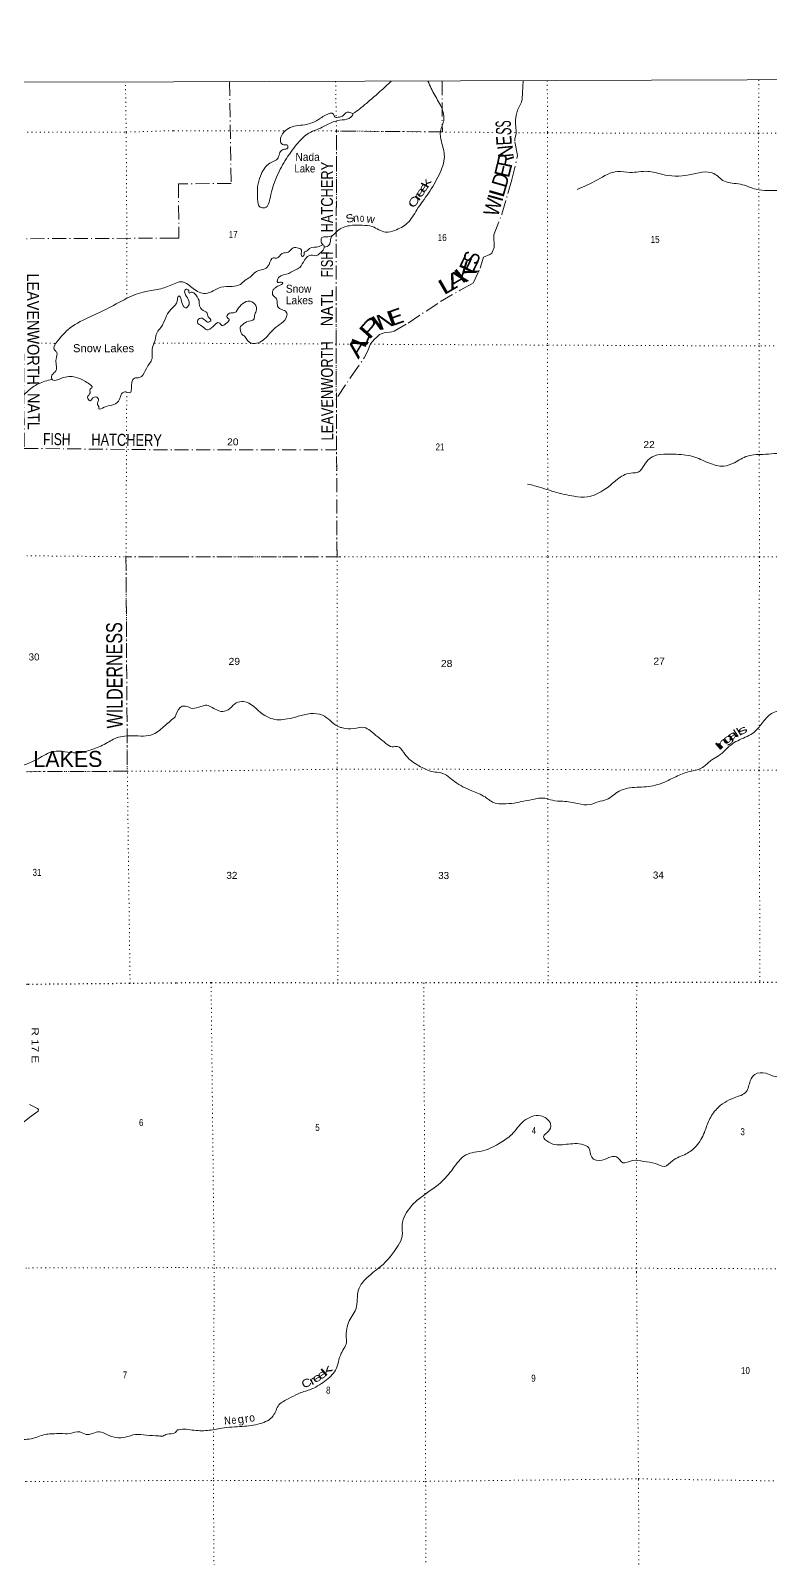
# Model space of a CAD drawing. Header units: feet. Extents: x -8 to 250644, y -192250 to 1368.
# Drawn here: x 58582 to 77085, y -36819 to 1368 of the extents above; entities that cross this region are included whole.
import ezdxf
from ezdxf.enums import TextEntityAlignment as Align

# ---------------------------------------------------------------- set-up
doc = ezdxf.new("R2010")
doc.units = ezdxf.units.FT
doc.header["$LTSCALE"] = 70
doc.linetypes.add('DOT_DASHED', pattern=[7.7, 5, -1.2, 0.3, -1.2])
doc.linetypes.add('DOTTED', pattern=[1.5, 0.3, -1.2])
for name, color, linetype, lineweight in [('39', 7, 'Continuous', 13), ('4', 7, 'Continuous', 13), ('44', 7, 'DOT_DASHED', 13), ('6', 7, 'DOTTED', 25), ('7', 7, 'DOTTED', 13)]:
    doc.layers.add(name, color=color, linetype=linetype, lineweight=lineweight)
doc.layers.add('41', color=7, linetype='Continuous')

msp = doc.modelspace()

# ---------------------------------------------------------------- linework, layer by layer
at = {"layer": '39'}
for points in [[(65888.57, -3990.31), (65845.6, -3879.85), (65869.24, -3805.18), (65977.75, -3786.32), (66116.38, -3759.19), (66258.39, -3635.38), (66557.3, -3508.49), (66875.08, -3498.27), (67128.79, -3532.78), (67459.61, -3669.46), (67688.65, -3625.61), (68003.32, -3448.26), (68244.51, -3110.33), (68531.47, -2697.58), (68797.98, -2234.62), (68929.77, -1780.65), (68858.91, -1406.59), (68833.09, -1153.04), (68919.6, -848.38), (68871.6, -586.93), (68690.31, -245.85), (68602.7, -77.3), (68520.03, 103.66)], [(67599.32, 101.22), (67319.75, -156.55), (67033.72, -406.18), (66813.63, -586.91), (66645.45, -708.88)], [(66242.79, -802.12), (66201.46, -798.5), (66158.71, -722.27), (65957.69, -745.8), (65729.3, -888.32), (65440.25, -984.94), (65032.48, -1076.33), (64886.52, -1212.24), (64829.15, -1359.63), (64859.98, -1458.09), (64916.49, -1485.9), (65005.07, -1495.36), (65013.58, -1565.78), (64899.18, -1606.84), (64817.21, -1683.92), (64773.78, -1809.06), (64533.43, -1969.78), (64334.24, -2269.17), (64261.5, -2525.41), (64261.57, -2841.55), (64327.3, -3046.5), (64438.04, -3061.85), (64579.14, -2799.11), (64720.84, -2322.91), (64951.28, -1880.34), (65242.29, -1471.59), (65500.15, -1222.14), (65877.21, -1048.4), (66262.35, -880.65), (66493.47, -846.85), (66639.59, -735.1), (66645.45, -708.88)], [(66645.45, -708.88), (66464.25, -685.95), (66402.35, -756.85), (66306.03, -793.76), (66244.95, -802.11)], [(72254.5, -2601.65), (72757.86, -2362.6), (73263.42, -2151.74), (73569.37, -2177.84), (74017.8, -2150.61), (74368.33, -2224.73), (75052.41, -2240.19), (75667.76, -2205.78), (75932.56, -2397.28), (76333.39, -2473.07), (76730.53, -2599.23), (77308.09, -2629.52), (77608, -2655.66), (77881.86, -2696.07), (78452.99, -2665.99), (78903.48, -2646.8), (79303.37, -2885.71), (79485.1, -2987.16), (79974.33, -3046.24), (80329.57, -3225.05), (80751.43, -3439.64), (81023.37, -3494.16), (81318.91, -3465.96), (81516.6, -3549.19), (82110.49, -3615.6), (82596.4, -3475.35), (83060.53, -3387.6), (83489.88, -3517.57), (84005.18, -3868.46), (84243.91, -4074.23), (84374.7, -4383.44), (84500.34, -4521.53), (84957.65, -4621.1), (85310.51, -4743.54), (85533.26, -4965.53), (85807.85, -5116.69), (86040.63, -5028.51), (86410.96, -4750.11), (86609.38, -4638), (86667.57, -4615.45)], [(65930.77, -4045.71), (66049.51, -3991.22), (66086.82, -3852.02), (66121.02, -3758.53)], [(62173.01, -4961.09), (62335.93, -4908.67), (62521.47, -4979.89), (62648.87, -5079.71), (62959.48, -5202.43), (63150.16, -5136.69), (63344.7, -5046.76), (63624.2, -5026.72), (63831.06, -4974.97), (63941.06, -4877.56), (64077.29, -4792.05), (64209.25, -4668.32), (64321.57, -4617.21), (64442.05, -4584.16), (64545.96, -4478.74), (64649.46, -4310.9), (64740.07, -4322.36), (64878.07, -4200.6), (65026.73, -4169.38), (65122.7, -4080.12), (65253.33, -4059.09), (65354.32, -4120.82), (65350.96, -4221.53), (65383.53, -4279.7), (65419.59, -4257.31), (65427.14, -4180.73), (65505.26, -4129.86), (65571.24, -4069), (65796.3, -4031.21), (65914.74, -3992.14), (65927.2, -4052.47), (65839.52, -4177.91), (65705.28, -4261.39), (65636.77, -4243.74), (65544.34, -4260.48), (65432.39, -4367.97), (65312.91, -4552.03), (65188.64, -4621.35), (64982.09, -4721.43), (64753.69, -4861.93), (64764.17, -4926.3), (64842.57, -4917.71), (64889.01, -4943.57), (64790.88, -5010.69), (64692.69, -5069.76), (64638.78, -5130.54), (64651.66, -5253.29), (64730.64, -5333.29), (64749.57, -5458.01), (64788.5, -5564.47), (64901.51, -5618.07), (64990.51, -5691.96), (64973.21, -5814.92), (64803.36, -5987.24), (64623.27, -6133.46), (64497.47, -6275.27), (64186.43, -6453.6), (64005.3, -6381.34), (63940.24, -6277.07), (63867.45, -6221.18), (63834.71, -6138.85), (63822.09, -6054.36), (63895.99, -5973.31), (63984.11, -5914.31), (64172.71, -5838.51), (64182.22, -5755.89), (64227.75, -5642.81), (64194.41, -5467.85), (64024.94, -5394.5), (63850.54, -5488.32), (63732.9, -5648.21), (63726.94, -5658.32), (63626.54, -5687.19), (63534.17, -5711.99), (63498.56, -5802.85), (63549.12, -5844.79), (63469.39, -5956.09), (63365.08, -6001.1), (63294.22, -5933.12), (63151.99, -6024.71), (62987.59, -6108.39), (62868.33, -6022.62), (62754.99, -5918.68), (62806.69, -5827.72), (62933.64, -5859.07), (63034.63, -5920.8), (63088.7, -5884.18), (63025.72, -5789.97), (62986.78, -5681.5), (62865.59, -5607.82), (62797.72, -5382.75)], [(62173.01, -4961.09), (61839.48, -5084.84), (61463.07, -5152.16), (60988.23, -5324.44), (60461.27, -5603.59), (60032.8, -5799.94), (59517.99, -6109.28), (59258.87, -6393.86), (59176.78, -6605.54), (59231.29, -6665.84), (59221.62, -6845.12), (59223.95, -6984.09), (59214.23, -7139.2), (59115.81, -7248.19), (59130.16, -7360.95), (59353.59, -7322.17), (59699.88, -7291.17), (59953.86, -7405.4), (60111.29, -7564.16), (60071.08, -7592.45), (60071.29, -7687.12), (60007.1, -7796.03), (60071.74, -7884.5), (60172.21, -7791.62), (60283.08, -7843.74), (60257.21, -7978.75), (60289.53, -8025), (60291.69, -8087.43), (60424.5, -8046.85), (60615.69, -7996.06), (60780.58, -7894.98), (60816.66, -7822.38), (60878.78, -7685.28), (60961.3, -7664.95), (61074.1, -7680.81), (61104.1, -7590.1), (61180, -7318.02), (61282.68, -7307.72), (61353.1, -7281.37), (61479.5, -7075.64), (61619.9, -6829.59), (61623.41, -6601.99), (61695.39, -6372.21), (61745.3, -6180.75), (61841.66, -6051.63), (61963.94, -5805.62), (62024.08, -5686.65), (62174.11, -5521.34)], [(62797.72, -5382.75), (62679.84, -5200.32), (62597.19, -5174.7), (62547.03, -5195.18), (62536.56, -5132.83), (62471.95, -5097.03), (62437.99, -5133.5), (62458.8, -5238.07), (62540.25, -5386.53), (62535.01, -5507.38), (62456.9, -5560.27), (62400.25, -5510.32), (62338.72, -5331.52), (62298.03, -5263.34), (62260.17, -5317.96), (62250.6, -5392.54), (62228.83, -5447.05), (62174.11, -5521.34)], [(54732.26, -6475.5), (54869.48, -6601.23), (55045.31, -6884.83), (55257.11, -7041.45), (55756.59, -7078.59), (56238.14, -7204.38), (56435.73, -7312.7), (56726.36, -7604.09), (56968.6, -7867.39), (57164.41, -8082.46), (57442.44, -8144.27), (57977.8, -8018.17), (58267.41, -7860.41), (58633.2, -7547.38), (58942.97, -7395.62), (59114.61, -7349.66)], [(84726.1, -10508.77), (84720.75, -10504.71), (84545.96, -10251), (84194.23, -9890.1), (83836.24, -9808.2), (83729.6, -9833.82), (83677.19, -9962.06), (83572.47, -10106.13), (83302.85, -10189.24), (82512.13, -10384.44), (82304.8, -10554.15), (82111.48, -10802.2), (81902.12, -10985.95), (81692.88, -11029.18), (81298.68, -10941.1), (80815.92, -10916.86), (80656.99, -10940.24), (80403.57, -10888.92), (80242.64, -10898.24), (80025.35, -10947.46), (79830.21, -10966.66), (79637.11, -10955.76), (79454.1, -10898.74), (79188.63, -10823.27), (78611.51, -10589.84), (77952.02, -10215.52), (77881.8, -10000.41), (77942.34, -9767.82), (77888.22, -9530.7), (77649.02, -9326.89), (77250.82, -9206.67), (76959.13, -9223.43), (76508.5, -9265.58), (76184.5, -9432.76), (75916.88, -9519.89), (75538.77, -9437.91), (75140.62, -9277.54), (74663.92, -9221.21), (74064.38, -9328.94), (73929.46, -9492.95), (73776.44, -9668.92), (73639.63, -9686.37), (73446.48, -9731.68), (73146.58, -9939.12), (72504.6, -10287.55), (72178.73, -10272.04), (71681.97, -10161.42), (71181.21, -10008.63), (71012.27, -9967.72)], [(84634.13, -13175.69), (84450.92, -13231.6), (84177.25, -13344.8), (84002.23, -13358.08), (83748.92, -13182.3), (83523.68, -13117.05), (83270.3, -13027.6), (83103.37, -12982.69), (82910.35, -12875.43), (82794.56, -12854.02), (82532.48, -12968.21), (81839.25, -13315), (81589.85, -13437.64), (81306.57, -13534.73), (81179.66, -13748.96), (80980.4, -13876.55), (80750.96, -14028.09), (80505.49, -14091.23), (80242.02, -14031.84), (80030.79, -14048.96), (79817.49, -14144.36), (79646.3, -14388.5), (79449.12, -14443.83), (79133.27, -14476.55), (78859.58, -14609.82), (78734.84, -14641.38), (78565.86, -14648.66), (78352.46, -14850.46), (78112.94, -15028.05), (77835.19, -15205.47), (77633.86, -15407.32), (77428.55, -15564.99), (77110.6, -15704.09), (76864.98, -15953.92), (76675.71, -16167.87), (76311.45, -16358.96), (76136.36, -16456.54), (75782.07, -16760.08), (75621.06, -16855.72), (75417.75, -17029.46), (75280.9, -17099.11), (75055.56, -17154.31), (74717.51, -17281.28), (74415.65, -17424.46), (74208.4, -17493.8), (73745.69, -17545.93), (73299.04, -17642.3), (72989.08, -17849.69), (72773.79, -17908.95), (72566.54, -17978.28), (72266.84, -17952.86), (71896.76, -17895), (71631.25, -17869.72), (71452.26, -17818.73), (71134.4, -17851.44), (70844.69, -17904.35), (70677.7, -17939.74), (70400.09, -17956.56), (70198.94, -17941.61), (69947.62, -17787.93), (69615.84, -17629.86), (69187.57, -17403.12), (68845.78, -17182.78), (68654.7, -17157.84), (68377.19, -17054.22), (68045.47, -16831.92), (67912.84, -16672.74), (67756.06, -16523.49), (67627.31, -16534.96), (67462.44, -16441.88), (67267.44, -16288.45), (67074.46, -16129), (66923.66, -16050.04), (66664.15, -16076.98), (66384.55, -16061.68), (66275.95, -16027.07), (66064.87, -15869.55), (65881.92, -15744.27), (65580.22, -15704.78), (65270.38, -15771.65), (65002.78, -15836.7), (64793.56, -15859.85), (64397.39, -15723.59), (63908.84, -15404.23), (63725.76, -15437.54), (63562.7, -15579.34), (63389.65, -15652.84), (63090.02, -15531.06), (62957.29, -15494.33), (62840.59, -15529.94), (62629.33, -15579.19)], [(62629.33, -15579.19), (62484.54, -15524.34), (62375.92, -15519.84), (62327.62, -15551.74), (62202.81, -15785.47)], [(62202.81, -15785.47), (61952.74, -15997.27), (61649.17, -16219.52), (61145.84, -16258.93), (60735.16, -16310.22), (60427.43, -16472.05), (60069.32, -16615.87), (59733.01, -16686.99), (59152.98, -16648.94), (58774.99, -16830.3), (58173.43, -17065.31)], [(84373.34, -20453.63), (84051.54, -20652.15), (83852.4, -20655.52), (83594.7, -20625.06), (83298.03, -20786.17), (83112.29, -20990.82), (82963.36, -21285.84), (82763.8, -21528.85), (82488.52, -21883.12), (82230.75, -22146.66), (81944.35, -22339.92), (81664.14, -22557.3), (81474.17, -22729.76), (81322.39, -22897.93), (81220.62, -23023.48), (80807.41, -23205.52), (80329.66, -23361.83), (79659.45, -23620.13), (79372.69, -23759.02), (79200.33, -23856.86), (78913.04, -23915.2), (78677.85, -23940.98), (78474.99, -23990.69), (78106.25, -24204.65), (77521.86, -24663.74), (77285.27, -24784.16), (76966.83, -24693.71), (76695.42, -24719.73), (76579.81, -24881.61), (76481.02, -25154.13), (76178.25, -25305.22), (75745.54, -25580.02), (75550.26, -25863.27), (75431.59, -26172.18), (75226.64, -26513.89), (74978.46, -26706.89), (74631.58, -26880.42), (74431.34, -27020.73), (74213.61, -26949.73), (73909.51, -26899.45), (73627.7, -26873.19), (73390.69, -26929.18), (73232.81, -26783.26), (73102.04, -26782.14), (72873.25, -26864.25), (72615.28, -26793.52), (72541.32, -26560.44), (72357.63, -26465.04), (71933.22, -26473.98), (71542.58, -26418.26), (71406.82, -26270.17), (71524.73, -26152.57), (71587.88, -25966.88), (71486.37, -25826.62), (71330.99, -25753.18), (70921.47, -25884.85), (70615.9, -26221.21), (70329.59, -26428.56), (69918.49, -26624.69), (69466.58, -26734.5), (69140.97, -27083.08), (68833.44, -27427.51), (68306.96, -27821.76), (67949.58, -28232.98), (67872.71, -28473.14), (67876.65, -28765.09), (67773.57, -28997.37), (67332.47, -29525.95), (66948.34, -29846.74), (66785.08, -30103.6), (66715.83, -30585.34), (66533, -30924.89), (66481.49, -31350.12), (66483.7, -31380.31), (66352.98, -31691.31), (66206.89, -32113.17), (65945.15, -32384.79), (65564.37, -32602.86), (65273.32, -32701.51), (65042.78, -32823.91), (64794.38, -32982.67), (64649.34, -33257.52), (64320.68, -33449.05), (63872.54, -33520.58), (63363.84, -33560.31), (63006.16, -33621.15), (62627.89, -33609.64), (62422.56, -33588.89), (62249.57, -33607.6)], [(52495.29, -30643.56), (52767.32, -30723.5), (52930.63, -30811.76), (53238.84, -30863.42), (53615.87, -31072.04), (53685.06, -31392.13), (53661.95, -31861.48), (53716.79, -32066.8), (54094.17, -32432.52), (54251.37, -32488.56), (54451.05, -32633.12), (54620.37, -32707.26), (54813.69, -32710.85), (55100.01, -32877.37), (55470.97, -33069.89), (55656.53, -33204.41), (55908.86, -33477.77), (56144.86, -33652.46), (56324.27, -33738.66), (56540.08, -33891.25), (56804.31, -34081.99), (57088.19, -34063.22), (57766.38, -33872.34), (58261.68, -33843.02), (58640.2, -33820), (58978.27, -33714.5), (59137.32, -33704.07), (59318.53, -33693.58), (59570.25, -33697.04), (59811.8, -33656.21), (59971.03, -33720.3), (60307.17, -33655.08), (60510.73, -33733.17), (60945.81, -33788.57), (61209.45, -33721.51), (61477.32, -33741.04), (61787.47, -33758.46), (61888.16, -33760.25), (61994.77, -33709.65), (62190.04, -33683.02), (62249.57, -33607.6)]]:
    msp.add_spline(points, degree=3, dxfattribs=at)
at = {"layer": '4'}
msp.add_lwpolyline([(0, -0.01), (31078.95, 21.37), (62157.81, 85.49), (93236.57, 192.37), (124315.15, 341.99), (155393.5, 534.37), (186473.05, 772.71), (217549.25, 1047.36), (248626.55, 1367.98), (250643.68, -181929.51), (219314.24, -182252.73), (187984.4, -182532.85), (156654.22, -182769.89), (125323.73, -182963.82), (93993, -183114.66), (62662.1, -183222.4), (31331.08, -183287.03), (0, -183308.59)], close=True, dxfattribs=at)
msp.add_lwpolyline([(0, -0.01), (31078.95, 21.37), (62157.81, 85.49), (93236.57, 192.37), (124315.15, 341.99), (155393.5, 534.37), (186473.05, 772.71), (217549.25, 1047.36), (248626.55, 1367.98), (250643.68, -181929.51), (219314.24, -182252.73), (187984.4, -182532.85), (156654.22, -182769.89), (125323.73, -182963.82), (93993, -183114.66), (62662.1, -183222.4), (31331.08, -183287.03), (0, -183308.59)], close=True, dxfattribs=at)
at = {"layer": '44'}
for points in [[(63559.97, 89.39), (63595.55, -2456.56), (62280.83, -2461.63), (62294.04, -3817.61), (62168.55, -3819.8)], [(68876.64, 104.98), (68879.62, -1163.53), (66231.89, -1142.87)], [(66262.66, -7776.91), (66602.86, -7278.37), (66927.2, -6811.99), (67010.79, -6654.18), (67081.64, -6462.43), (67182.28, -6346.73), (67246.85, -6288), (67311.41, -6229.27), (67375.98, -6199.9), (67446.42, -6182.28), (67561.54, -6166.21), (67618.27, -6160.85), (67674.02, -6143.23), (68021.81, -5942.27), (68833.42, -5404.39), (69325.43, -5118.17), (69651.52, -4942.74), (69821.87, -4569.06), (69910.53, -4293.92), (70066.7, -4231.31), (70114.19, -4196.35), (70137.67, -4158.18), (70174.03, -4056.45), (70168.09, -3737.41), (70369.69, -3219.17), (70615.38, -2357.69), (70760.27, -1755.32), (70691.86, -1392.29), (70695.25, -1340.62), (70724.6, -1214.35), (70728.5, -1145.38), (70707.28, -954.8), (70709.19, -860.51), (70726.8, -753.33), (70761.49, -623.57), (70857.39, -421.51), (70874.23, -348.36), (70887.47, -190.99), (70898.34, 111.24)], [(62183.12, -9114.24), (66236.03, -9112.03), (66222.77, -6468.87), (66231.89, -1142.87)], [(62168.55, -3819.8), (58395.68, -3834.71), (58423.51, -9075.23), (62183.12, -9114.24)], [(62191.79, -11783.96), (66245.76, -11782.81), (66236.03, -9112.03)], [(62191.79, -11783.96), (60968.82, -11783.81), (61002.19, -17144.82), (55853.89, -17167.27), (55896.05, -22458.35), (57423.27, -22469.86)], [(58554.43, -25469.6), (58752.17, -25572.78), (58780.66, -25602.43), (58771.93, -25639.12), (58597.31, -25768.94), (58059.31, -26192.47)]]:
    msp.add_lwpolyline(points, dxfattribs=at)
at = {"layer": '6'}
for points in [[(62219.77, -22438.09), (58505.83, -22474.57), (55896.05, -22458.35), (55908.89, -24577.22), (53182.37, -24587.45), (50546.4, -24569.27), (47888.41, -24605.53), (45268.6, -24609.47), (42606.49, -24603.44), (39999.54, -24609.37)], [(87396.42, -22393.26), (84278.43, -22393.16), (79021.86, -22418.3), (76823.1, -22423.26), (73739.2, -22430.25), (71526.33, -22431.28), (66269.8, -22439.03), (63097.29, -22430.52), (62219.77, -22438.09)]]:
    msp.add_lwpolyline(points, dxfattribs=at)
at = {"layer": '7'}
for p, q in [((66211.19, 97.01), (66226.14, -798.61)), ((62161.17, -1134.63), (64940.92, -1140.09)), ((58747.31, -6445.84), (59223.92, -6449.86)), ((61683.47, -6446.76), (62175.77, -6444.11)), ((65876.3, -6466.75), (62175.77, -6444.11))]:
    msp.add_line(p, q, dxfattribs=at)
for points in [[(60988.22, -5324.45), (60990.9, -3833.96), (60972.8, -1169.28), (60957.41, 82.23)], [(71503.42, 113.15), (71512.93, -1191.1), (71507.68, -6493.15), (71518.48, -11789.05), (71519.32, -17099.11), (71526.33, -22431.28)], [(76793.37, 130.5), (76785.65, -1197.34), (76804.64, -6515.33), (76807.24, -11787.12), (76802.19, -17119.38), (76823.1, -22423.26)], [(55876.13, -1166.77), (60972.8, -1169.28), (62161.17, -1134.63)], [(65674.76, -1141.53), (66231.89, -1142.63), (70282.97, -1179.81)], [(66227.81, -898.67), (66231.89, -1142.63), (66222.77, -6468.87), (66245.76, -11782.81), (66246.6, -17092.88), (66269.8, -22439.03)], [(70682.24, -1183.48), (71512.93, -1191.1), (76785.65, -1197.34), (82074.56, -1217.56), (87367.36, -1219.63), (92977.36, -1426.94), (93239.31, -1439.1)], [(66634.09, -6470.76), (66222.77, -6468.87), (66199.08, -6468.73)], [(93262.83, -6626.78), (93029.72, -6617.85), (87595.48, -6524.11), (82111.44, -6503.21), (76804.64, -6515.33), (71507.68, -6493.15), (67041.49, -6472.63)], [(61071.32, -22449.37), (61002.19, -17144.82), (60968.82, -11783.81), (60987.75, -7669.78)], [(55863.76, -11733.05), (60968.82, -11783.81), (62191.79, -11783.96)], [(62191.79, -11783.96), (66320.06, -11785.6), (71518.48, -11789.05), (76807.24, -11787.12), (82089.98, -11787.25), (84797.42, -11789.21)], [(55853.89, -17167.27), (61002.19, -17144.82), (62205.22, -17146.06)], [(87445.95, -17094.93), (82072.72, -17099.45), (76802.19, -17119.38), (71519.32, -17099.11), (66246.6, -17092.88), (62205.22, -17146.06)], [(63097.29, -22430.52), (63174.48, -29556.4), (63153.2, -34868.63), (63196.35, -40188.47), (63217.44, -45520.54), (63228.56, -45763.01)], [(68416.27, -22436.44), (68447.25, -29570.69), (68462.25, -34892.74), (68483.23, -40206.69), (68502.06, -45500.52), (68516.18, -45748.17)], [(73823.37, -45732.16), (73816.74, -45464.18), (73813.66, -40117.89), (73784.8, -34830.17), (73734.99, -29661.34), (73733.98, -29566.76), (73739.2, -22430.25)], [(31119.77, -29666.54), (32005.72, -29648.84), (37333.86, -29606.51), (42609.73, -29606.6), (47915.78, -29588.49), (53211.76, -29574.43), (58527.88, -29560.32), (62239.34, -29548.53)], [(89728.96, -29554.06), (84335.65, -29564.76), (79105.36, -29586.42), (73733.98, -29566.76), (68372.95, -29567.9), (63248.78, -29559.19), (62239.34, -29548.53)], [(31127.07, -34972.55), (32007.63, -34950.09), (37297.57, -34938.06), (42609.62, -34901.81), (47897.61, -34917.98), (53195.63, -34913.99), (58479.53, -34897.94), (62253.97, -34869.09)], [(62253.97, -34869.09), (63153.2, -34868.63), (68462.25, -34892.74), (73784.8, -34830.17), (79106.29, -34910.58), (84400.93, -34884.45), (89733.85, -34868.12)]]:
    msp.add_lwpolyline(points, dxfattribs=at)

# ---------------------------------------------------------------- texts
at = {"layer": '41'}
for s, width, p in [('Nada', 0.95, (65206.96, -1890.44)), ('Lake', 0.9, (65180.87, -2177.65)), ('Snow', 0.95, (64967.78, -5184.69)), ('Lakes', 0.95, (64967.78, -5471.91)), ('Snow Lakes', 1.05, (59643.08, -6670.74))]:
    msp.add_text(s, height=200, dxfattribs=dict(at, width=width)).set_placement(p)
for s, rotation, width, p in [('e', 55.286, 1.65, (68409.19, -2730.34)), ('e', 56.832, 1.6, (68489.71, -2608.5)), ('k', 62.394, 1.6, (68564.28, -2491.09)), ('C', 55.097, 1.45, (68243.33, -2972.85)), ('r', 55.097, 1.85, (68336.59, -2840.66)), ('S', 14.164, 1.15, (66591.3, -3420.21)), ('o', 0.041, 0.7, (66873.02, -3415.58)), ('w', 351.744, 1.05, (67074.25, -3438.58)), ('s', 30.417, 1.75, (76432.97, -16197.93)), ('n', 42, 2, (75952.74, -16501.7)), ('g', 38.753, 1.9, (76069.06, -16405.79)), ('a', 34.628, 1.75, (76180.05, -16331.62)), ('l', 32.635, 1.3, (76277.21, -16280.74)), ('l', 31.417, 1.3, (76345.82, -16244.49)), ('I', 41.247, 2.15, (75851.25, -16593.3)), ('k', 40.641, 2.1, (66048.95, -32192.87)), ('C', 27.185, 1.25, (65525.34, -32524)), ('r', 27.35, 1.55, (65670.47, -32461.89)), ('e', 30.829, 1.5, (65789.21, -32385.83)), ('e', 34.264, 1.6, (65921.46, -32299.55)), ('N', 4.603, 0.85, (63513.76, -33469.54)), ('e', 4.328, 0.8, (63673.65, -33456.18)), ('g', 9.328, 1.05, (63852.79, -33435.5)), ('o', 10.833, 0.95, (64136.75, -33396.34))]:
    msp.add_text(s, height=200, rotation=rotation, dxfattribs=dict(at, width=width)).set_placement(p, align=Align.CENTER)
for s, rotation, p in [('n', 6.229, (66729.86, -3411.64)), ('r', 7.297, (63997.53, -33419.89))]:
    msp.add_text(s, height=200, rotation=rotation, dxfattribs=at).set_placement(p, align=Align.CENTER)
at = {"layer": '44'}
for s, rotation, width, p in [('S', 91.353, 0.5, (70595.01, -961.92)), ('S', 85.764, 0.55, (70605.64, -1158.88)), ('E', 93.246, 0.7, (70611.72, -1369.01)), ('N', 95.672, 0.85, (70648.01, -1632.68)), ('R', 78.475, 0.9, (70643.96, -1915.42)), ('D', 74.082, 0.9, (70520.31, -2417.56)), ('E', 76.475, 0.9, (70581.74, -2176.85)), ('L', 74.082, 1.15, (70448.96, -2667.78)), ('W', 74.082, 0.85, (70324.93, -3102.61)), ('S', 72.139, 0.85, (69796.72, -4366.49)), ('K', 39.279, 1.65, (69585.8, -4803.49)), ('E', 64.493, 1.2, (69715.49, -4556.27)), ('L', 30.188, 1.55, (69102.5, -5145.72)), ('A', 30.188, 1.5, (69325.59, -5013.54)), ('N', 20.539, 1.15, (67522.46, -6059.22)), ('P', 48.288, 1.6, (67225.45, -6177.71)), ('I', 36.544, 1.5, (67358.64, -6097.65)), ('A', 59.09, 1.5, (66910.82, -6639.47)), ('L', 67.721, 1.3, (67013.16, -6418.25))]:
    msp.add_text(s, height=385, rotation=rotation, dxfattribs=dict(at, width=width)).set_placement(p, align=Align.CENTER)
for s, height, rotation, width, p in [('HATCHERY', 300, 89.902, 0.8, (66144.21, -3677.13)), ('FISH', 300, 89.902, 0.7, (66144.88, -4796.06)), ('LEAVENWORTH  NATL', 300, 270.304, 0.9, (58490.65, -4702.98)), ('NATL', 300, 89.902, 0.9, (66140.94, -6023.52)), ('LEAVENWORTH', 300, 90.248, 0.8, (66153.85, -8875.7)), ('FISH', 300, 359.406, 0.75, (58894.9, -8990.82)), ('HATCHERY', 300, 359.406, 0.8, (60100.3, -9003.16)), ('WILDERNESS', 400, 90.357, 0.75, (60890.15, -16072.01))]:
    msp.add_text(s, height=height, rotation=rotation, dxfattribs=dict(at, width=width)).set_placement(p)
for s, rotation, p in [('I', 74.082, (70392.97, -2864.06)), ('E', 19.02, (67785.81, -5966.77))]:
    msp.add_text(s, height=385, rotation=rotation, dxfattribs=at).set_placement(p, align=Align.CENTER)
msp.add_text('ALPINE     LAKES', height=400, rotation=0.152, dxfattribs=at).set_placement((56008.17, -17048.08))
at = {"layer": '6', "width": 1.25}
msp.add_text('R 17 E', height=175, rotation=270.178, dxfattribs=at).set_placement((58609.17, -23546.97))
at = {"layer": '7'}
for s, width, p in [('17', 0.85, (63538.73, -3816.36)), ('16', 0.85, (68765.83, -3893.05)), ('15', 0.85, (74090.83, -3939.27)), ('20', 1.1, (63497.31, -8999.91)), ('21', 0.85, (68710.85, -9126.76)), ('22', 1.1, (73905.79, -9067.31)), ('30', 1.05, (58533.85, -14375.6)), ('29', 1.1, (63534.41, -14485.53)), ('28', 1.1, (68844.03, -14537.76)), ('27', 1.1, (74158.13, -14480.02)), ('31', 0.85, (58632.6, -19759.21)), ('32', 1.05, (63480.49, -19834.28)), ('33', 1.05, (68776.28, -19836.39)), ('34', 1.05, (74144.55, -19826.11)), ('6', 0.85, (61294.74, -26013.15)), ('5', 0.85, (65702.36, -26133.19)), ('4', 0.85, (71114.25, -26211.2)), ('3', 0.85, (76333.46, -26241.03)), ('10', 0.85, (76349.28, -32210.24)), ('7', 0.85, (60888.77, -32320.47)), ('9', 0.85, (71102.67, -32401.49)), ('8', 0.85, (65971.44, -32700.47))]:
    msp.add_text(s, height=175, dxfattribs=dict(at, width=width)).set_placement(p)

doc.saveas('drawing.dxf')
